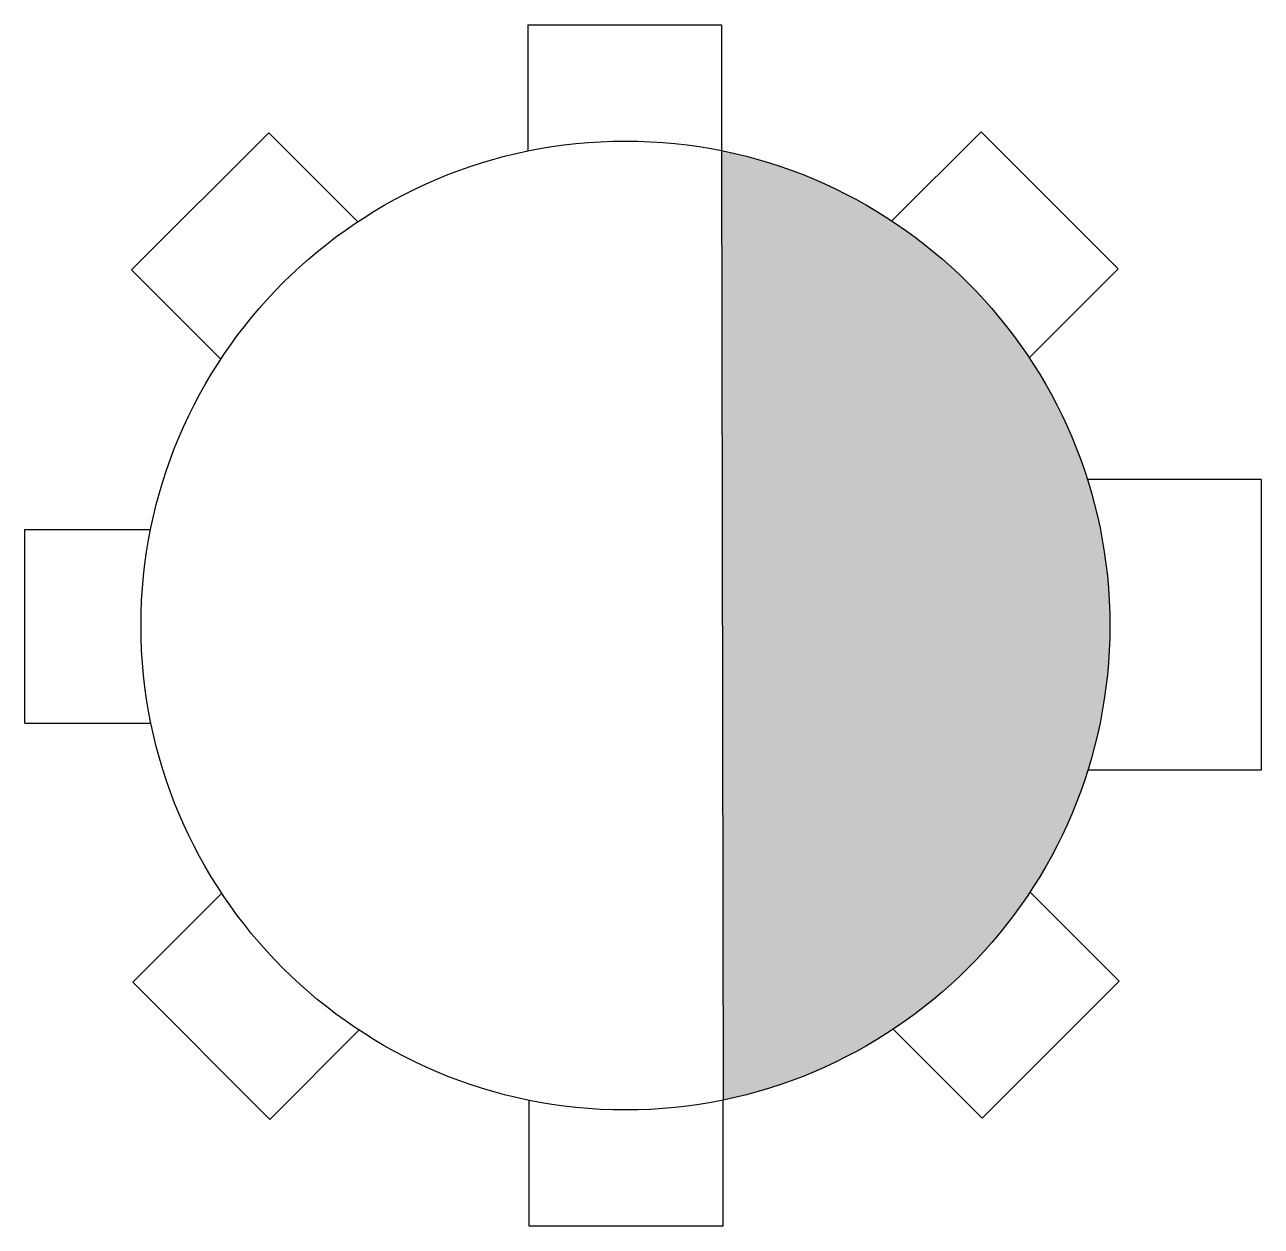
# Model space of a CAD drawing. Header units: millimetres. Extents: x -10151.177 to -10150.858, y -371.131 to -370.821.
import ezdxf

# ---------------------------------------------------------------- set-up
doc = ezdxf.new("R2010")
doc.units = ezdxf.units.MM
doc.layers.add('Tub_esgoto_caixas', color=2, linetype='Continuous')

msp = doc.modelspace()

# ---------------------------------------------------------------- hatches: boundary and pattern name
at = {"layer": 'Tub_esgoto_caixas'}
msp.add_hatch(color=1, dxfattribs=at).paths.add_polyline_path([(-10150.99713, -371.09858, 0.35595), (-10150.89732, -370.97615, 0.356837), (-10150.99751, -370.85363)])

# ---------------------------------------------------------------- linework, layer by layer
for p, q in [((-10151.04751, -370.82114), (-10151.04751, -370.85371)), ((-10151.04751, -370.82114), (-10150.99751, -370.82114)), ((-10150.99751, -370.82114), (-10150.99751, -370.85363)), ((-10151.14974, -370.88435), (-10151.11438, -370.849)), ((-10151.11438, -370.849), (-10151.09141, -370.87198)), ((-10150.93053, -370.84873), (-10150.95356, -370.87176)), ((-10150.93053, -370.84873), (-10150.89517, -370.88408)), ((-10150.99751, -370.85363), (-10150.99713, -371.09858)), ((-10151.14974, -370.88435), (-10151.12671, -370.90739)), ((-10150.89517, -370.88408), (-10150.91815, -370.90706)), ((-10150.85825, -370.93845), (-10150.90314, -370.93845)), ((-10150.85825, -370.93845), (-10150.85825, -371.01345)), ((-10151.17733, -370.95134), (-10151.14483, -370.95134)), ((-10151.17733, -371.00134), (-10151.17733, -370.95134)), ((-10151.17733, -371.00134), (-10151.14475, -371.00134)), ((-10150.85825, -371.01345), (-10150.90302, -371.01345)), ((-10151.14947, -371.06821), (-10151.12649, -371.04524)), ((-10150.8949, -371.06794), (-10150.91793, -371.04491)), ((-10151.11411, -371.10357), (-10151.14947, -371.06821)), ((-10150.8949, -371.06794), (-10150.93025, -371.1033)), ((-10151.11411, -371.10357), (-10151.09108, -371.08054)), ((-10150.93025, -371.1033), (-10150.95323, -371.08032)), ((-10151.04713, -371.13115), (-10151.04713, -371.09866)), ((-10150.99713, -371.13115), (-10150.99713, -371.09858)), ((-10150.99713, -371.13115), (-10151.04713, -371.13115))]:
    msp.add_line(p, q, dxfattribs=at)
msp.add_circle((-10151.02232, -370.97615), 0.125, dxfattribs=at)

doc.saveas('drawing.dxf')
